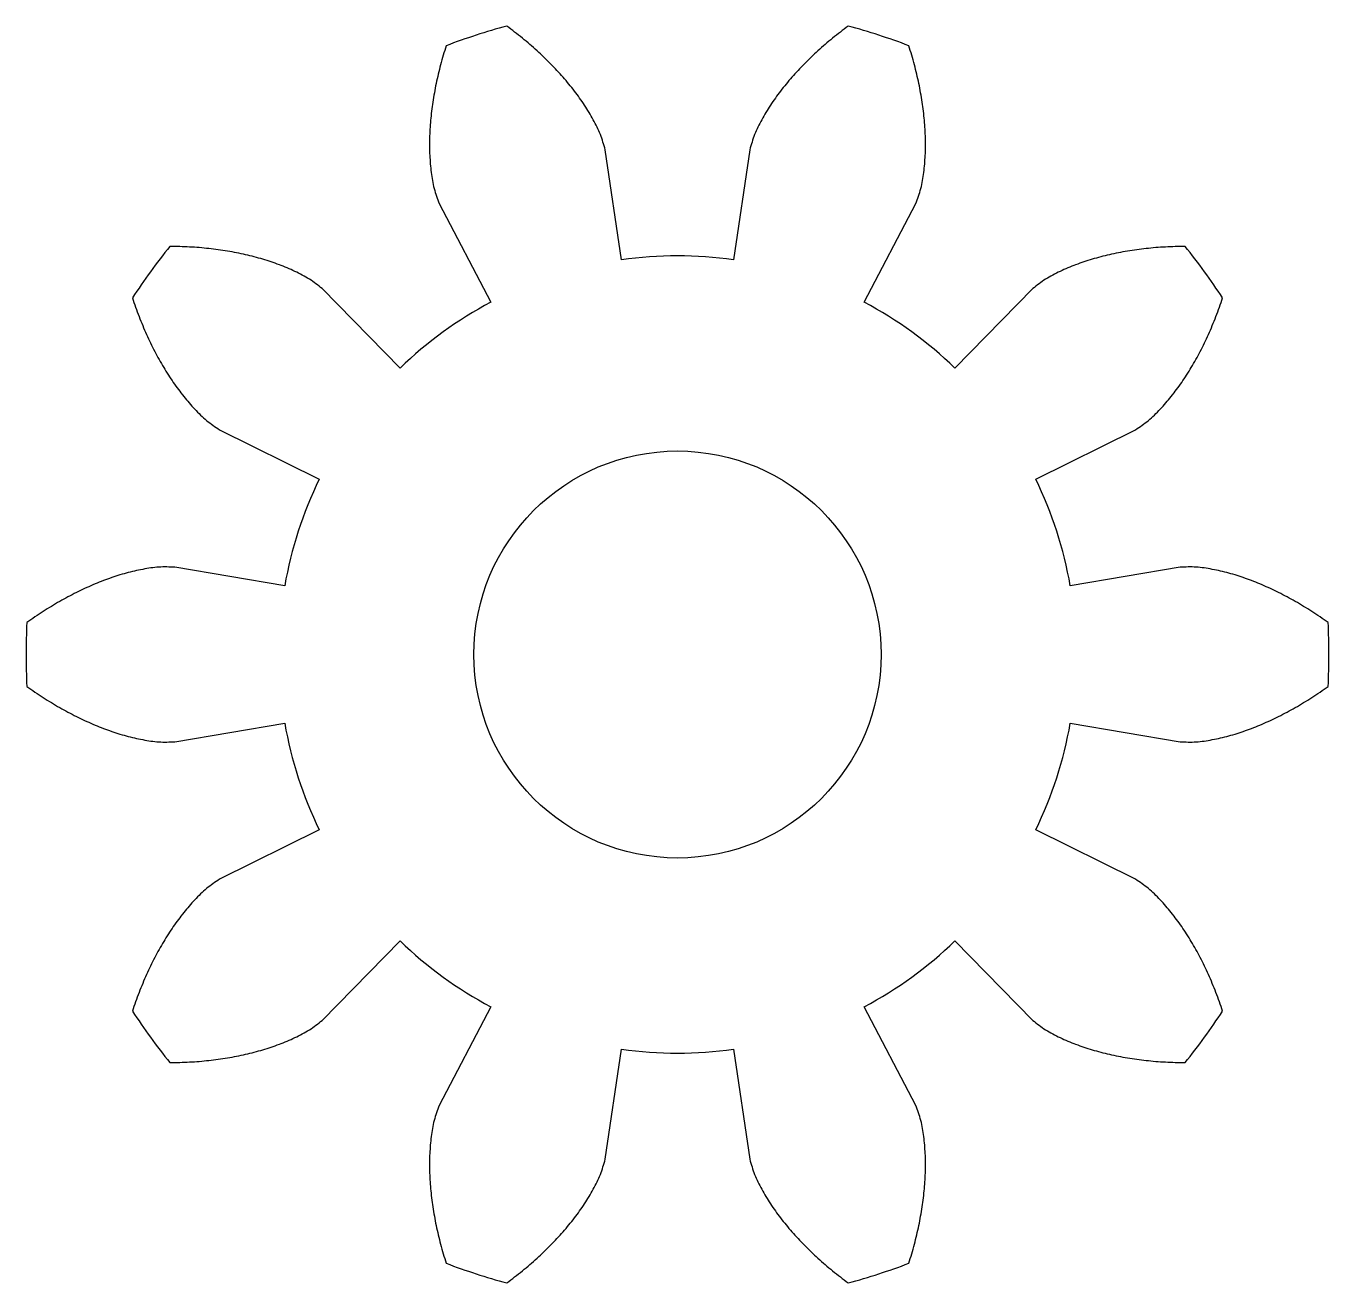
# Model space of a CAD drawing. Header units: millimetres. Extents: x -2.4 to 2.4, y -2.32 to 2.32.
import ezdxf

# ---------------------------------------------------------------- set-up
doc = ezdxf.new("R2010")
doc.units = ezdxf.units.MM
doc.layers.get('0').update_dxf_attribs({"linetype": 'CONTINUOUS'})

msp = doc.modelspace()

# ---------------------------------------------------------------- linework, layer by layer
for p, q in [((-0.2066, 1.4546), (-0.2663, 1.8604)), ((0.2663, 1.8604), (0.2066, 1.4546)), ((-0.8781, 1.6616), (-0.6879, 1.2982)), ((0.6879, 1.2982), (0.8781, 1.6616)), ((-1.0221, 1.0554), (-1.309, 1.3486)), ((1.309, 1.3486), (1.0221, 1.0554)), ((-1.6871, 0.8282), (-1.3196, 0.6459)), ((1.3196, 0.6459), (1.6871, 0.8282)), ((-1.4472, 0.2531), (-1.8517, 0.3216)), ((1.8517, 0.3216), (1.4472, 0.2531)), ((-1.8517, -0.3216), (-1.4472, -0.2531)), ((1.4472, -0.2531), (1.8517, -0.3216)), ((-1.3196, -0.6459), (-1.6871, -0.8282)), ((1.6871, -0.8282), (1.3196, -0.6459)), ((-1.309, -1.3486), (-1.0221, -1.0554)), ((1.0221, -1.0554), (1.309, -1.3486)), ((-0.6879, -1.2982), (-0.8781, -1.6616)), ((0.8781, -1.6616), (0.6879, -1.2982)), ((-0.2663, -1.8604), (-0.2066, -1.4546)), ((0.2066, -1.4546), (0.2663, -1.8604))]:
    msp.add_line(p, q)
msp.add_circle((0, 0), 0.75)
for radius, start, end in [(2.4, 105.1939, 110.8061), (2.4, 69.1939, 74.8061), (2.4, 141.1939, 146.8061), (2.4, 33.1939, 38.8061), (1.4692, 81.9182, 98.0818), (1.4692, 117.9182, 134.0818), (1.4692, 45.9182, 62.0818), (1.4692, 153.9182, 170.0818), (1.4692, 9.9182, 26.0818), (2.4, 177.1939, 182.8061), (2.4, -2.8061, 2.8061), (1.4692, 189.9182, 206.0818), (1.4692, 333.9182, 350.0818), (1.4692, 225.9182, 242.0818), (1.4692, 297.9182, 314.0818), (2.4, 213.1939, 218.8061), (2.4, 321.1939, 326.8061), (1.4692, 261.9182, 278.0818), (2.4, 249.1939, 254.8061), (2.4, 285.1939, 290.8061)]:
    msp.add_arc((0, 0), radius, start, end)
for points, knots in [([(-0.2663, 1.8604), (-0.2717, 1.8793), (-0.2826, 1.9175), (-0.31, 1.9717), (-0.3421, 2.0251), (-0.3794, 2.0773), (-0.4212, 2.1282), (-0.4673, 2.1778), (-0.5174, 2.2258), (-0.5713, 2.2724), (-0.6096, 2.3014), (-0.629, 2.3161)], [0, 0, 0, 0, 0.00586344, 0.0119123, 0.01814023, 0.02454663, 0.0311313, 0.03789417, 0.04483518, 0.05195431, 0.05925153, 0.05925153, 0.05925153, 0.05925153]), ([(0.629, 2.3161), (0.6096, 2.3014), (0.5713, 2.2724), (0.5174, 2.2258), (0.4673, 2.1778), (0.4212, 2.1282), (0.3794, 2.0773), (0.3421, 2.0251), (0.31, 1.9717), (0.2826, 1.9175), (0.2717, 1.8793), (0.2663, 1.8604)], [-0.05925153, -0.05925153, -0.05925153, -0.05925153, -0.05195431, -0.04483518, -0.03789417, -0.0311313, -0.02454663, -0.01814023, -0.0119123, -0.00586344, 0, 0, 0, 0]), ([(-0.8525, 2.2435), (-0.8595, 2.2202), (-0.8735, 2.1742), (-0.8897, 2.1048), (-0.902, 2.0365), (-0.9102, 1.9693), (-0.9141, 1.9035), (-0.9136, 1.8394), (-0.9081, 1.7774), (-0.8985, 1.7174), (-0.8848, 1.68), (-0.8781, 1.6616)], [-0.05925153, -0.05925153, -0.05925153, -0.05925153, -0.05195431, -0.04483518, -0.03789417, -0.0311313, -0.02454663, -0.01814023, -0.0119123, -0.00586344, 0, 0, 0, 0]), ([(0.8781, 1.6616), (0.8848, 1.68), (0.8985, 1.7174), (0.9081, 1.7774), (0.9136, 1.8394), (0.9141, 1.9035), (0.9102, 1.9693), (0.902, 2.0365), (0.8897, 2.1048), (0.8735, 2.1742), (0.8595, 2.2202), (0.8525, 2.2435)], [0, 0, 0, 0, 0.00586344, 0.0119123, 0.01814023, 0.02454663, 0.0311313, 0.03789417, 0.04483518, 0.05195431, 0.05925153, 0.05925153, 0.05925153, 0.05925153]), ([(-1.309, 1.3486), (-1.3244, 1.3607), (-1.3557, 1.3852), (-1.4098, 1.4129), (-1.4671, 1.4373), (-1.5279, 1.4575), (-1.5917, 1.4742), (-1.6581, 1.4872), (-1.7269, 1.4966), (-1.7979, 1.5026), (-1.8459, 1.5036), (-1.8703, 1.504)], [0, 0, 0, 0, 0.00586344, 0.0119123, 0.01814023, 0.02454663, 0.0311313, 0.03789417, 0.04483518, 0.05195431, 0.05925153, 0.05925153, 0.05925153, 0.05925153]), ([(1.8703, 1.504), (1.8459, 1.5036), (1.7979, 1.5026), (1.7269, 1.4966), (1.6581, 1.4872), (1.5917, 1.4742), (1.5279, 1.4575), (1.4671, 1.4373), (1.4098, 1.4129), (1.3557, 1.3852), (1.3244, 1.3607), (1.309, 1.3486)], [-0.05925153, -0.05925153, -0.05925153, -0.05925153, -0.05195431, -0.04483518, -0.03789417, -0.0311313, -0.02454663, -0.01814023, -0.0119123, -0.00586344, 0, 0, 0, 0]), ([(-2.0084, 1.3139), (-2.0004, 1.291), (-1.9846, 1.2456), (-1.9569, 1.1799), (-1.9268, 1.1174), (-1.8939, 1.0582), (-1.8584, 1.0027), (-1.8203, 0.9511), (-1.7794, 0.9041), (-1.7364, 0.8613), (-1.7033, 0.8391), (-1.6871, 0.8282)], [-0.05925153, -0.05925153, -0.05925153, -0.05925153, -0.05195431, -0.04483518, -0.03789417, -0.0311313, -0.02454663, -0.01814023, -0.0119123, -0.00586344, 0, 0, 0, 0]), ([(1.6871, 0.8282), (1.7033, 0.8391), (1.7364, 0.8613), (1.7794, 0.9041), (1.8203, 0.9511), (1.8584, 1.0027), (1.8939, 1.0582), (1.9268, 1.1174), (1.9569, 1.1799), (1.9846, 1.2456), (2.0004, 1.291), (2.0084, 1.3139)], [0, 0, 0, 0, 0.00586344, 0.0119123, 0.01814023, 0.02454663, 0.0311313, 0.03789417, 0.04483518, 0.05195431, 0.05925153, 0.05925153, 0.05925153, 0.05925153]), ([(-1.8517, 0.3216), (-1.8712, 0.3224), (-1.911, 0.3238), (-1.971, 0.3144), (-2.0317, 0.3005), (-2.0928, 0.2811), (-2.1542, 0.2571), (-2.2156, 0.2286), (-2.2767, 0.1957), (-2.3377, 0.1589), (-2.3772, 0.1314), (-2.3971, 0.1175)], [0, 0, 0, 0, 0.00586344, 0.0119123, 0.01814023, 0.02454663, 0.0311313, 0.03789417, 0.04483518, 0.05195431, 0.05925153, 0.05925153, 0.05925153, 0.05925153]), ([(2.3971, 0.1175), (2.3772, 0.1314), (2.3377, 0.1589), (2.2767, 0.1957), (2.2156, 0.2286), (2.1542, 0.2571), (2.0928, 0.2811), (2.0317, 0.3005), (1.971, 0.3144), (1.911, 0.3238), (1.8712, 0.3224), (1.8517, 0.3216)], [-0.05925153, -0.05925153, -0.05925153, -0.05925153, -0.05195431, -0.04483518, -0.03789417, -0.0311313, -0.02454663, -0.01814023, -0.0119123, -0.00586344, 0, 0, 0, 0]), ([(-2.3971, -0.1175), (-2.3772, -0.1314), (-2.3377, -0.1589), (-2.2767, -0.1957), (-2.2156, -0.2286), (-2.1542, -0.2571), (-2.0928, -0.2811), (-2.0317, -0.3005), (-1.971, -0.3144), (-1.911, -0.3238), (-1.8712, -0.3224), (-1.8517, -0.3216)], [-0.05925153, -0.05925153, -0.05925153, -0.05925153, -0.05195431, -0.04483518, -0.03789417, -0.0311313, -0.02454663, -0.01814023, -0.0119123, -0.00586344, 0, 0, 0, 0]), ([(1.8517, -0.3216), (1.8712, -0.3224), (1.911, -0.3238), (1.971, -0.3144), (2.0317, -0.3005), (2.0928, -0.2811), (2.1542, -0.2571), (2.2156, -0.2286), (2.2767, -0.1957), (2.3377, -0.1589), (2.3772, -0.1314), (2.3971, -0.1175)], [0, 0, 0, 0, 0.00586344, 0.0119123, 0.01814023, 0.02454663, 0.0311313, 0.03789417, 0.04483518, 0.05195431, 0.05925153, 0.05925153, 0.05925153, 0.05925153]), ([(-1.6871, -0.8282), (-1.7033, -0.8391), (-1.7364, -0.8613), (-1.7794, -0.9041), (-1.8203, -0.9511), (-1.8584, -1.0027), (-1.8939, -1.0582), (-1.9268, -1.1174), (-1.9569, -1.1799), (-1.9846, -1.2456), (-2.0004, -1.291), (-2.0084, -1.3139)], [0, 0, 0, 0, 0.00586344, 0.0119123, 0.01814023, 0.02454663, 0.0311313, 0.03789417, 0.04483518, 0.05195431, 0.05925153, 0.05925153, 0.05925153, 0.05925153]), ([(2.0084, -1.3139), (2.0004, -1.291), (1.9846, -1.2456), (1.9569, -1.1799), (1.9268, -1.1174), (1.8939, -1.0582), (1.8584, -1.0027), (1.8203, -0.9511), (1.7794, -0.9041), (1.7364, -0.8613), (1.7033, -0.8391), (1.6871, -0.8282)], [-0.05925153, -0.05925153, -0.05925153, -0.05925153, -0.05195431, -0.04483518, -0.03789417, -0.0311313, -0.02454663, -0.01814023, -0.0119123, -0.00586344, 0, 0, 0, 0]), ([(-1.8703, -1.504), (-1.8459, -1.5036), (-1.7979, -1.5026), (-1.7269, -1.4966), (-1.6581, -1.4872), (-1.5917, -1.4742), (-1.5279, -1.4575), (-1.4671, -1.4373), (-1.4098, -1.4129), (-1.3557, -1.3852), (-1.3244, -1.3607), (-1.309, -1.3486)], [-0.05925153, -0.05925153, -0.05925153, -0.05925153, -0.05195431, -0.04483518, -0.03789417, -0.0311313, -0.02454663, -0.01814023, -0.0119123, -0.00586344, 0, 0, 0, 0]), ([(1.309, -1.3486), (1.3244, -1.3607), (1.3557, -1.3852), (1.4098, -1.4129), (1.4671, -1.4373), (1.5279, -1.4575), (1.5917, -1.4742), (1.6581, -1.4872), (1.7269, -1.4966), (1.7979, -1.5026), (1.8459, -1.5036), (1.8703, -1.504)], [0, 0, 0, 0, 0.00586344, 0.0119123, 0.01814023, 0.02454663, 0.0311313, 0.03789417, 0.04483518, 0.05195431, 0.05925153, 0.05925153, 0.05925153, 0.05925153]), ([(-0.8781, -1.6616), (-0.8848, -1.68), (-0.8985, -1.7174), (-0.9081, -1.7774), (-0.9136, -1.8394), (-0.9141, -1.9035), (-0.9102, -1.9693), (-0.902, -2.0365), (-0.8897, -2.1048), (-0.8735, -2.1742), (-0.8595, -2.2202), (-0.8525, -2.2435)], [0, 0, 0, 0, 0.00586344, 0.0119123, 0.01814023, 0.02454663, 0.0311313, 0.03789417, 0.04483518, 0.05195431, 0.05925153, 0.05925153, 0.05925153, 0.05925153]), ([(0.8525, -2.2435), (0.8595, -2.2202), (0.8735, -2.1742), (0.8897, -2.1048), (0.902, -2.0365), (0.9102, -1.9693), (0.9141, -1.9035), (0.9136, -1.8394), (0.9081, -1.7774), (0.8985, -1.7174), (0.8848, -1.68), (0.8781, -1.6616)], [-0.05925153, -0.05925153, -0.05925153, -0.05925153, -0.05195431, -0.04483518, -0.03789417, -0.0311313, -0.02454663, -0.01814023, -0.0119123, -0.00586344, 0, 0, 0, 0]), ([(-0.629, -2.3161), (-0.6096, -2.3014), (-0.5713, -2.2724), (-0.5174, -2.2258), (-0.4673, -2.1778), (-0.4212, -2.1282), (-0.3794, -2.0773), (-0.3421, -2.0251), (-0.31, -1.9717), (-0.2826, -1.9175), (-0.2717, -1.8793), (-0.2663, -1.8604)], [-0.05925153, -0.05925153, -0.05925153, -0.05925153, -0.05195431, -0.04483518, -0.03789417, -0.0311313, -0.02454663, -0.01814023, -0.0119123, -0.00586344, 0, 0, 0, 0]), ([(0.2663, -1.8604), (0.2717, -1.8793), (0.2826, -1.9175), (0.31, -1.9717), (0.3421, -2.0251), (0.3794, -2.0773), (0.4212, -2.1282), (0.4673, -2.1778), (0.5174, -2.2258), (0.5713, -2.2724), (0.6096, -2.3014), (0.629, -2.3161)], [0, 0, 0, 0, 0.00586344, 0.0119123, 0.01814023, 0.02454663, 0.0311313, 0.03789417, 0.04483518, 0.05195431, 0.05925153, 0.05925153, 0.05925153, 0.05925153])]:
    msp.add_open_spline(points, degree=3, knots=knots)

doc.saveas('drawing.dxf')
